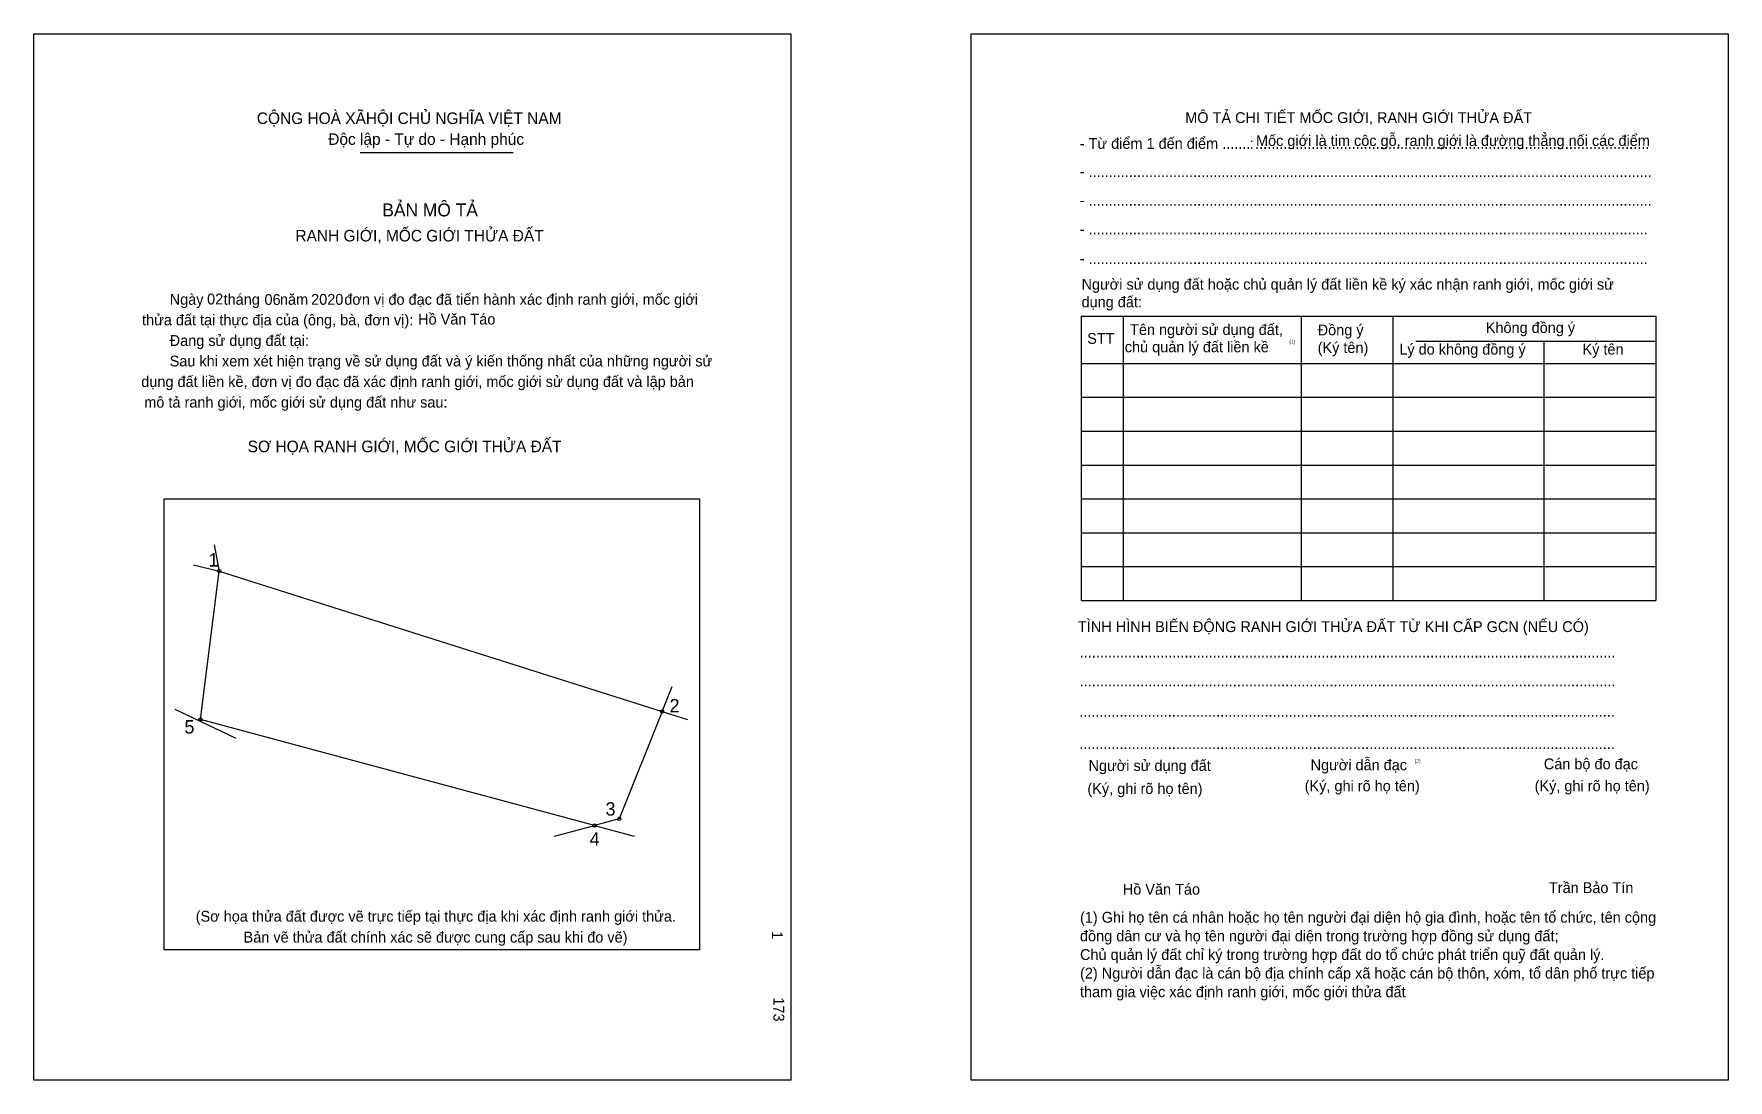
# Model space of a CAD drawing. Extents: x 550015 to 550259, y 1823417 to 1823568.
import ezdxf

# ---------------------------------------------------------------- set-up
doc = ezdxf.new("R2010")
doc.units = 0
for name, color, linetype in [('bmtKhungInTrang1', 7, 'Continuous'), ('bmtKhungInTrang2', 7, 'Continuous'), ('bmtNoiDung', 7, 'Continuous'), ('bmtTemplate', 7, 'Continuous'), ('CanhThua', 7, 'Continuous'), ('MocDinhThua', 7, 'Continuous'), ('RauThua', 7, 'Continuous'), ('SoHieuDinhThua', 7, 'Continuous')]:
    doc.layers.add(name, color=color, linetype=linetype)

msp = doc.modelspace()

# ---------------------------------------------------------------- linework, layer by layer
at = {"layer": 'bmtKhungInTrang1'}
msp.add_lwpolyline([(550014.97, 1823567.53), (550124.01, 1823567.53), (550124.01, 1823416.71), (550014.97, 1823416.71)], close=True, dxfattribs=at)
at = {"layer": 'bmtKhungInTrang2'}
msp.add_lwpolyline([(550150.02, 1823567.53), (550259.07, 1823567.53), (550259.07, 1823416.71), (550150.02, 1823416.71)], close=True, dxfattribs=at)
at = {"layer": 'bmtTemplate'}
for p, q in [((550061.96, 1823550.44), (550084.01, 1823550.44)), ((550171.89, 1823526.85), (550171.89, 1823485.85)), ((550197.55, 1823526.85), (550197.55, 1823485.85)), ((550210.74, 1823526.9), (550210.74, 1823485.85)), ((550248.63, 1823526.85), (550248.63, 1823485.85)), ((550214.09, 1823523.24), (550248.63, 1823523.24)), ((550165.91, 1823520.02), (550248.63, 1823520.02)), ((550165.91, 1823515.14), (550248.63, 1823515.14)), ((550165.91, 1823510.26), (550248.63, 1823510.26)), ((550165.91, 1823505.37), (550248.63, 1823505.37)), ((550165.91, 1823500.49), (550248.63, 1823500.49)), ((550165.91, 1823495.61), (550248.63, 1823495.61)), ((550165.91, 1823490.73), (550248.63, 1823490.73)), ((550165.91, 1823485.85), (550248.63, 1823485.85))]:
    msp.add_line(p, q, dxfattribs=at)
for points in [[(550165.86, 1823526.85), (550248.63, 1823526.85)], [(550165.86, 1823526.85), (550165.86, 1823485.85)], [(550232.53, 1823523.19), (550232.53, 1823485.85)]]:
    msp.add_lwpolyline(points, dxfattribs=at)
msp.add_lwpolyline([(550033.73, 1823435.49), (550033.73, 1823500.49), (550110.89, 1823500.49), (550110.89, 1823435.49)], close=True, dxfattribs=at)
at = {"layer": 'CanhThua'}
for p, q in [((550038.96, 1823468.71), (550041.68, 1823490.09)), ((550041.68, 1823490.09), (550105.49, 1823469.86)), ((550105.49, 1823469.86), (550099.31, 1823454.36)), ((550095.73, 1823453.4), (550038.96, 1823468.71)), ((550099.31, 1823454.36), (550095.73, 1823453.4))]:
    msp.add_line(p, q, dxfattribs=at)
at = {"layer": 'MocDinhThua'}
for centre in [(550041.68, 1823490.09), (550105.49, 1823469.86), (550038.96, 1823468.71), (550099.31, 1823454.36), (550095.73, 1823453.4)]:
    msp.add_circle(centre, 0.232, dxfattribs=at)
at = {"layer": 'RauThua'}
for p, q in [((550040.94, 1823493.87), (550041.68, 1823490.09)), ((550037.94, 1823491), (550041.68, 1823490.09)), ((550105.49, 1823469.86), (550106.91, 1823473.44)), ((550035.25, 1823470.2), (550038.93, 1823468.44)), ((550105.49, 1823469.86), (550109.15, 1823468.7)), ((550038.93, 1823468.44), (550038.96, 1823468.71)), ((550038.93, 1823468.44), (550038.96, 1823468.71)), ((550038.93, 1823468.44), (550044.05, 1823466)), ((550089.99, 1823451.86), (550095.73, 1823453.4)), ((550095.73, 1823453.4), (550101.47, 1823451.86))]:
    msp.add_line(p, q, dxfattribs=at)

# ---------------------------------------------------------------- texts
at = {"layer": 'bmtNoiDung'}
for s, p in [('02', (550039.92, 1823528.53)), ('06', (550048.19, 1823528.45)), ('2020', (550054.91, 1823528.48)), ('Hồ Văn Táo', (550070.32, 1823525.63)), ('Hồ Văn Táo', (550171.85, 1823443.44))]:
    msp.add_text(s, height=1.56, dxfattribs=at).set_placement(p)
for s, p in [('1', (550121.3, 1823438.18)), ('173', (550121.52, 1823428.63))]:
    msp.add_text(s, height=1.56, rotation=270, dxfattribs=at).set_placement(p)
at = {"layer": 'bmtTemplate'}
for s, height, p in [('CỘNG HOÀ XÃHỘI CHỦ NGHĨA VIỆT NAM', 1.6643, (550047.09, 1823554.54)), ('MÔ TẢ CHI TIẾT MỐC GIỚI, RANH GIỚI THỬA ĐẤT', 1.5597, (550180.85, 1823554.68)), ('Độc lập - Tự do - Hạnh phúc', 1.6643, (550057.38, 1823551.53)), ('- Từ điểm 1 đến điểm .......', 1.5597, (550165.65, 1823550.96)), (':', 1.56, (550190.15, 1823550.96)), ('Mốc giới là tim cộc gỗ, ranh giới là đường thẳng nối các điểm', 1.5597, (550191.05, 1823551.37)), ('..................................................................................................', 1.5597, (550190.92, 1823550.96)), ('- ............................................................................................................................................', 1.55968, (550165.65, 1823546.92)), ('BẢN MÔ TẢ', 1.872, (550065.17, 1823541.22)), ('- ............................................................................................................................................', 1.55968, (550165.65, 1823542.77)), ('RANH GIỚI, MỐC GIỚI THỬA ĐẤT', 1.6643, (550052.65, 1823537.61)), ('- ...........................................................................................................................................', 1.55968, (550165.65, 1823538.62)), ('- ...........................................................................................................................................', 1.55968, (550165.65, 1823534.37)), ('Ngày     tháng     năm         đơn vị đo đạc đã tiến hành xác định ranh giới, mốc giới ', 1.5603, (550034.53, 1823528.48)), ('Người sử dụng đất hoặc chủ quản lý đất liền kề ký xác nhận ranh giới, mốc giới sử', 1.5597, (550165.91, 1823530.66)), ('dụng đất:', 1.56, (550165.91, 1823528.12)), ('thửa đất tại thực địa của (ông, bà, đơn vị):', 1.5603, (550030.55, 1823525.52)), ('Tên người sử dụng đất,', 1.5597, (550172.9, 1823524.12)), ('Đồng ý', 1.56, (550199.93, 1823524.07)), ('Không đồng ý', 1.5597, (550224.15, 1823524.41)), ('Đang sử dụng đất tại:', 1.5603, (550034.53, 1823522.55)), ('STT', 1.56, (550166.73, 1823522.85)), ('chủ quản lý đất liền kề', 1.5597, (550172.14, 1823521.63)), ('(1)', 0.52, (550195.86, 1823522.91)), ('(Ký tên)', 1.56, (550199.93, 1823521.53)), ('Lý do không đồng ý', 1.5597, (550211.7, 1823521.29)), ('Ký tên', 1.56, (550238.09, 1823521.29)), ('Sau khi xem xét hiện trạng về sử dụng đất và ý kiến thống nhất của những người sử ', 1.5603, (550034.53, 1823519.59)), ('dụng đất liền kề, đơn vị đo đạc đã xác định ranh giới, mốc giới sử dụng đất và lập bản', 1.5603, (550030.44, 1823516.63)), ('mô tả ranh giới, mốc giới sử dụng đất như sau:', 1.5603, (550030.87, 1823513.66)), ('SƠ HỌA RANH GIỚI, MỐC GIỚI THỬA ĐẤT', 1.6643, (550045.77, 1823507.23)), ('TÌNH HÌNH BIẾN ĐỘNG RANH GIỚI THỬA ĐẤT TỪ KHI CẤP GCN (NẾU CÓ)', 1.5597, (550165.39, 1823481.3)), ('.....................................................................................................................................', 1.56202, (550165.65, 1823477.63)), ('.....................................................................................................................................', 1.56202, (550165.65, 1823473.48)), ('.....................................................................................................................................', 1.56202, (550165.57, 1823469.08)), ('.....................................................................................................................................', 1.56202, (550165.57, 1823464.45)), ('Người sử dụng đất', 1.5597, (550166.92, 1823461.28)), ('Người dẫn đạc', 1.5597, (550198.91, 1823461.37)), ('(2)', 0.52, (550213.89, 1823462.45)), ('Cán bộ đo đạc', 1.5597, (550232.51, 1823461.52)), ('(Ký, ghi rõ họ tên)', 1.5597, (550166.76, 1823457.96)), ('(Ký, ghi rõ họ tên)', 1.5597, (550198.06, 1823458.35)), ('(Ký, ghi rõ họ tên)', 1.5597, (550231.19, 1823458.35)), ('Trần Bảo Tín', 1.5597, (550233.25, 1823443.67)), ('(Sơ họa thửa đất được vẽ trực tiếp tại thực địa khi xác định ranh giới thửa.', 1.5603, (550038.28, 1823439.55)), ('(1) Ghi họ tên cá nhân hoặc họ tên người đại diện hộ gia đình, hoặc tên tổ chức, tên cộng', 1.5597, (550165.69, 1823439.4)), ('Bản vẽ thửa đất chính xác sẽ được cung cấp sau khi đo vẽ)', 1.5603, (550045.18, 1823436.54)), ('đồng dân cư và họ tên người đại diện trong trường hợp đồng sử dụng đất;', 1.5597, (550165.69, 1823436.72)), ('Chủ quản lý đất chỉ ký trong trường hợp đất do tổ chức phát triển quỹ đất quản lý.', 1.5597, (550165.69, 1823434.03)), ('(2) Người dẫn đạc là cán bộ địa chính cấp xã hoặc cán bộ thôn, xóm, tổ dân phố trực tiếp', 1.5597, (550165.69, 1823431.35)), ('tham gia việc xác định ranh giới, mốc giới thửa đất', 1.5597, (550165.69, 1823428.66))]:
    msp.add_text(s, height=height, dxfattribs=at).set_placement(p)
at = {"layer": 'SoHieuDinhThua'}
for s, p in [('1', (550040.14, 1823490.75)), ('2', (550106.55, 1823469.72)), ('5', (550036.66, 1823466.67)), ('3', (550097.33, 1823454.84)), ('4', (550095.04, 1823450.5))]:
    msp.add_text(s, height=1.93, dxfattribs=at).set_placement(p)

doc.saveas('drawing.dxf')
